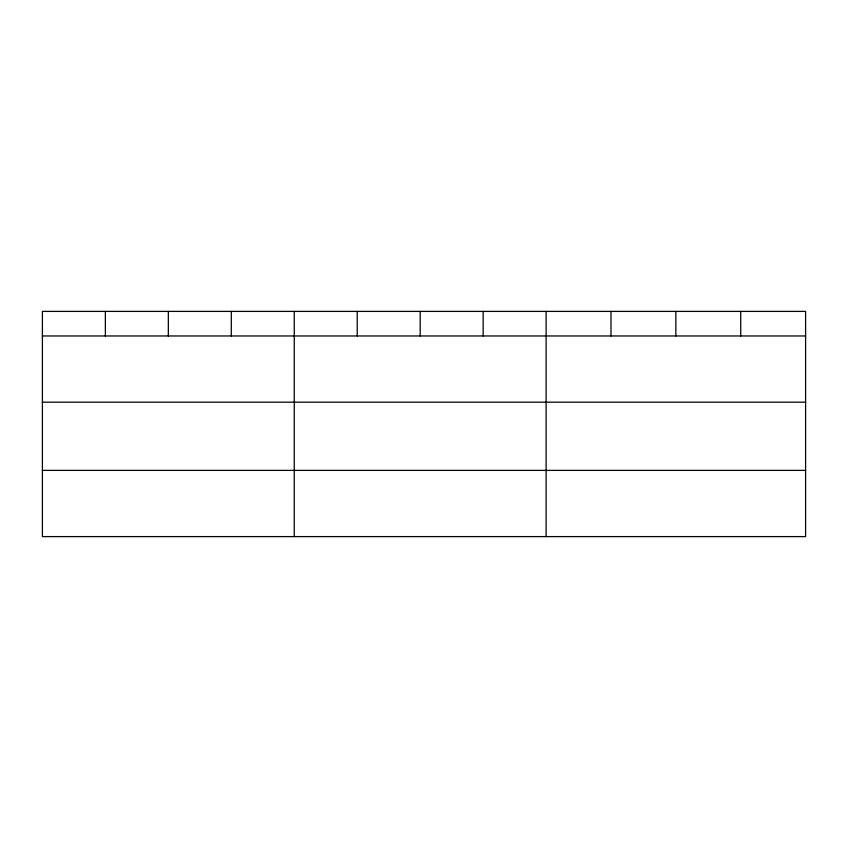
<?xml version="1.0" encoding="UTF-8"?>
<svg xmlns="http://www.w3.org/2000/svg" width="848" height="848" viewBox="0 0 848 848"><rect width="100%" height="100%" fill="white"/><g stroke="black" fill="none" stroke-linecap="round" stroke-linejoin="round"><path stroke-width="1.27" d="M805.6 402.175L805.6 311.396L42.4 311.396L42.4 536.604L805.6 536.604L805.6 402.175L42.4 402.175M42.4 335.967L805.6 335.967M42.4 470.386L805.6 470.386M740.728 311.396L740.728 335.967M675.856 311.396L675.856 335.967M610.984 311.396L610.984 335.967M546.112 311.396L546.112 536.604M483.148 311.396L483.148 335.967M420.184 311.396L420.184 335.967M357.22 311.396L357.22 335.967M294.256 311.396L294.256 536.604M231.292 311.396L231.292 335.967M168.328 311.396L168.328 335.967M105.364 311.396L105.364 335.967"/></g></svg>
